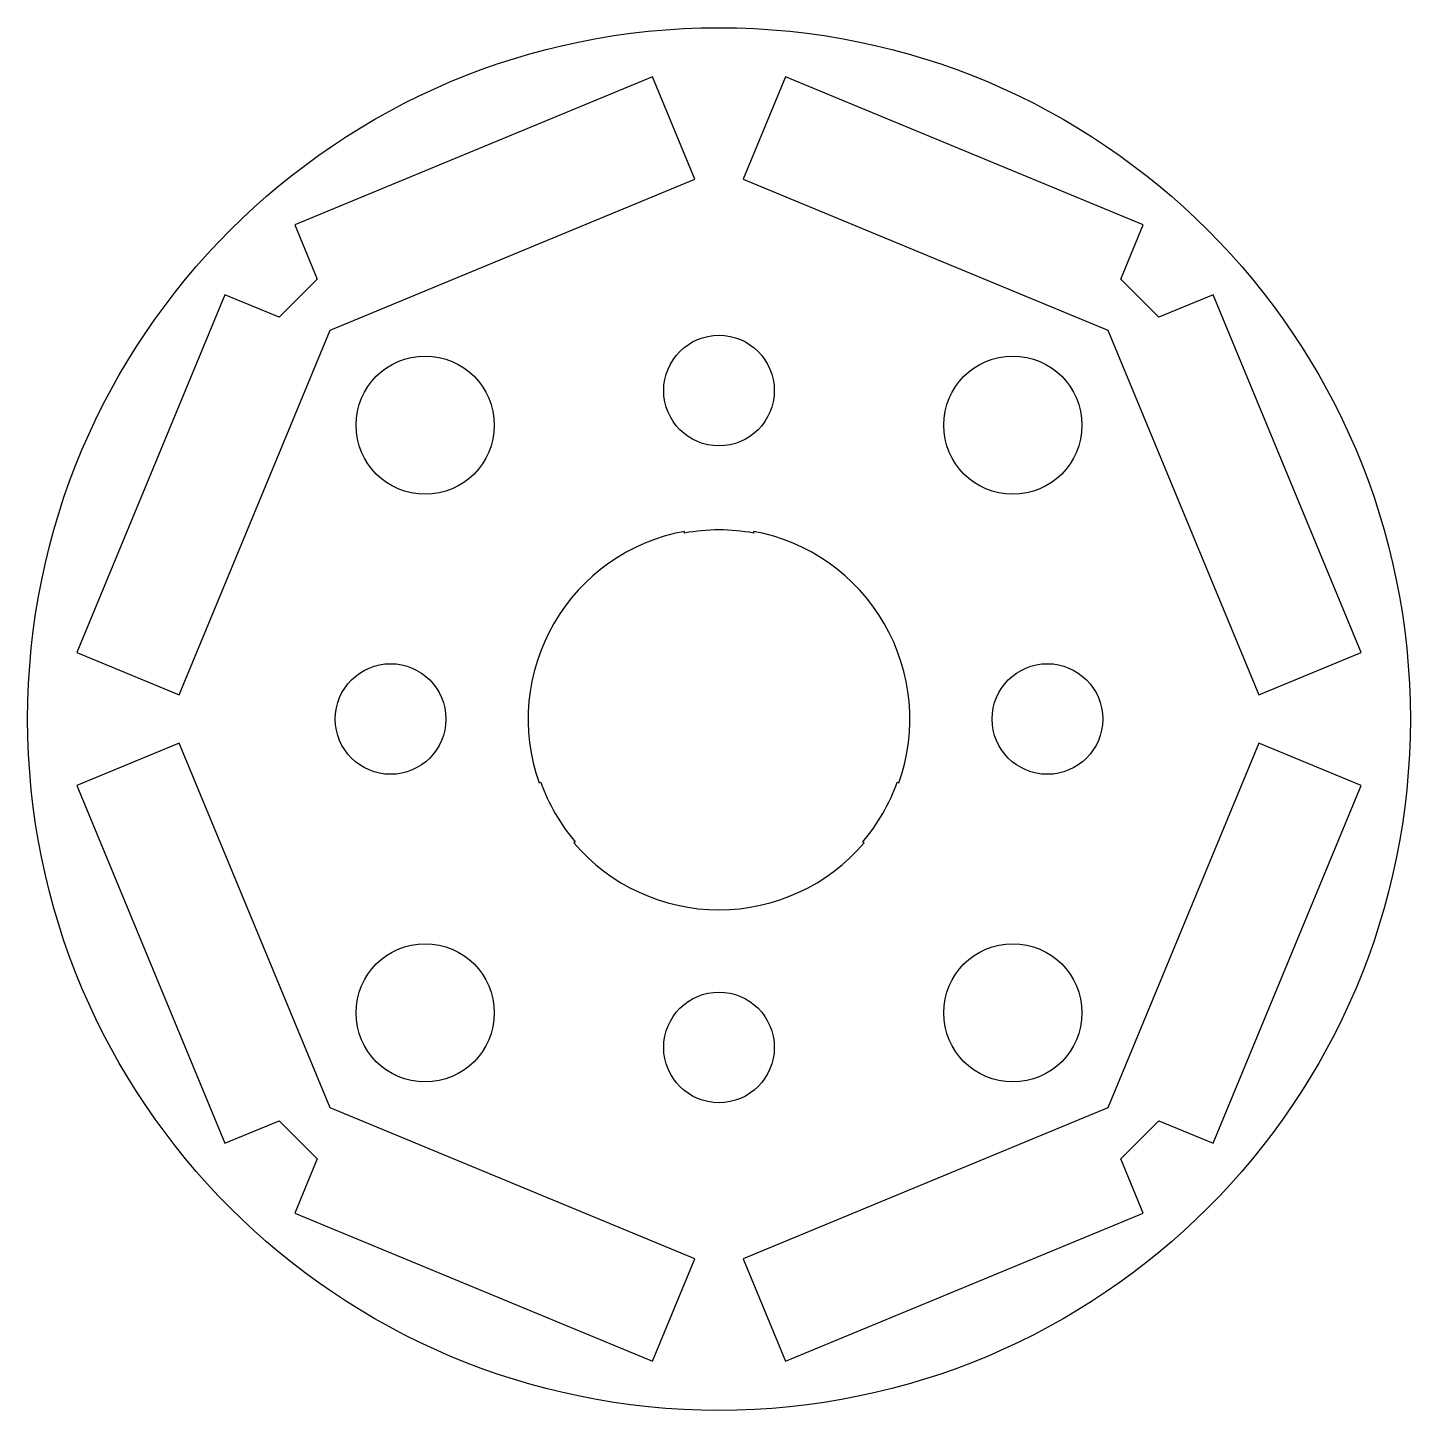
# Model space of a CAD drawing. Header units: millimetres. Extents: x 355.8 to 395.8, y -423.2 to -383.2.
import ezdxf

# ---------------------------------------------------------------- set-up
doc = ezdxf.new("R2010")
doc.units = ezdxf.units.MM
doc.layers.add('11-DEVELOPMENT', color=150, linetype='Continuous')

msp = doc.modelspace()

# ---------------------------------------------------------------- linework, layer by layer
at = {"layer": '11-DEVELOPMENT'}
for p, q in [((373.88, -384.657), (363.531, -388.939)), ((375.104, -387.613), (373.88, -384.657)), ((377.727, -384.657), (376.504, -387.613)), ((388.076, -388.939), (377.727, -384.657)), ((364.551, -391.98), (375.104, -387.613)), ((376.504, -387.613), (387.056, -391.98)), ((363.531, -388.939), (364.182, -390.511)), ((387.426, -390.511), (388.076, -388.939)), ((364.182, -390.511), (363.082, -391.611)), ((388.525, -391.611), (387.426, -390.511)), ((361.51, -390.96), (357.228, -401.309)), ((363.082, -391.611), (361.51, -390.96)), ((390.098, -390.96), (388.525, -391.611)), ((394.38, -401.309), (390.098, -390.96)), ((360.185, -402.533), (364.551, -391.98)), ((387.056, -391.98), (391.423, -402.533)), ((374.804, -397.854), (374.804, -397.804)), ((376.804, -397.804), (376.804, -397.854)), ((357.228, -401.309), (360.185, -402.533)), ((391.423, -402.533), (394.38, -401.309)), ((360.185, -403.933), (357.228, -405.156)), ((364.551, -414.485), (360.185, -403.933)), ((391.423, -403.933), (387.056, -414.485)), ((394.38, -405.156), (391.423, -403.933)), ((357.228, -405.156), (361.51, -415.505)), ((370.603, -405.081), (370.646, -405.056)), ((380.962, -405.056), (381.005, -405.081)), ((390.098, -415.505), (394.38, -405.156)), ((371.646, -406.788), (371.603, -406.813)), ((380.005, -406.813), (379.962, -406.788)), ((375.104, -418.852), (364.551, -414.485)), ((387.056, -414.485), (376.504, -418.852)), ((361.51, -415.505), (363.082, -414.855)), ((363.082, -414.855), (364.182, -415.954)), ((387.426, -415.954), (388.525, -414.855)), ((388.525, -414.855), (390.098, -415.505)), ((364.182, -415.954), (363.531, -417.526)), ((388.076, -417.526), (387.426, -415.954)), ((363.531, -417.526), (373.88, -421.809)), ((377.727, -421.809), (388.076, -417.526)), ((373.88, -421.809), (375.104, -418.852)), ((376.504, -418.852), (377.727, -421.809))]:
    msp.add_line(p, q, dxfattribs=at)
for centre, radius in [((375.804, -403.233), 20), ((375.804, -393.733), 1.6), ((367.304, -394.733), 2), ((384.304, -394.733), 2), ((366.304, -403.233), 1.6), ((385.304, -403.233), 1.6), ((367.304, -411.733), 2), ((384.304, -411.733), 2), ((375.804, -412.733), 1.6)]:
    msp.add_circle(centre, radius, dxfattribs=at)
for centre, radius, start, end in [((375.804, -403.233), 5.52, 100.4373, 199.5627), ((375.804, -403.262), 5.5, 79.5243, 100.4757), ((375.804, -403.233), 5.52, 340.4373, 79.5627), ((375.83, -403.218), 5.5, 199.5243, 220.4757), ((375.778, -403.218), 5.5, 319.5243, 340.4757), ((375.804, -403.233), 5.52, 220.4373, 319.5627)]:
    msp.add_arc(centre, radius, start, end, dxfattribs=at)

doc.saveas('drawing.dxf')
